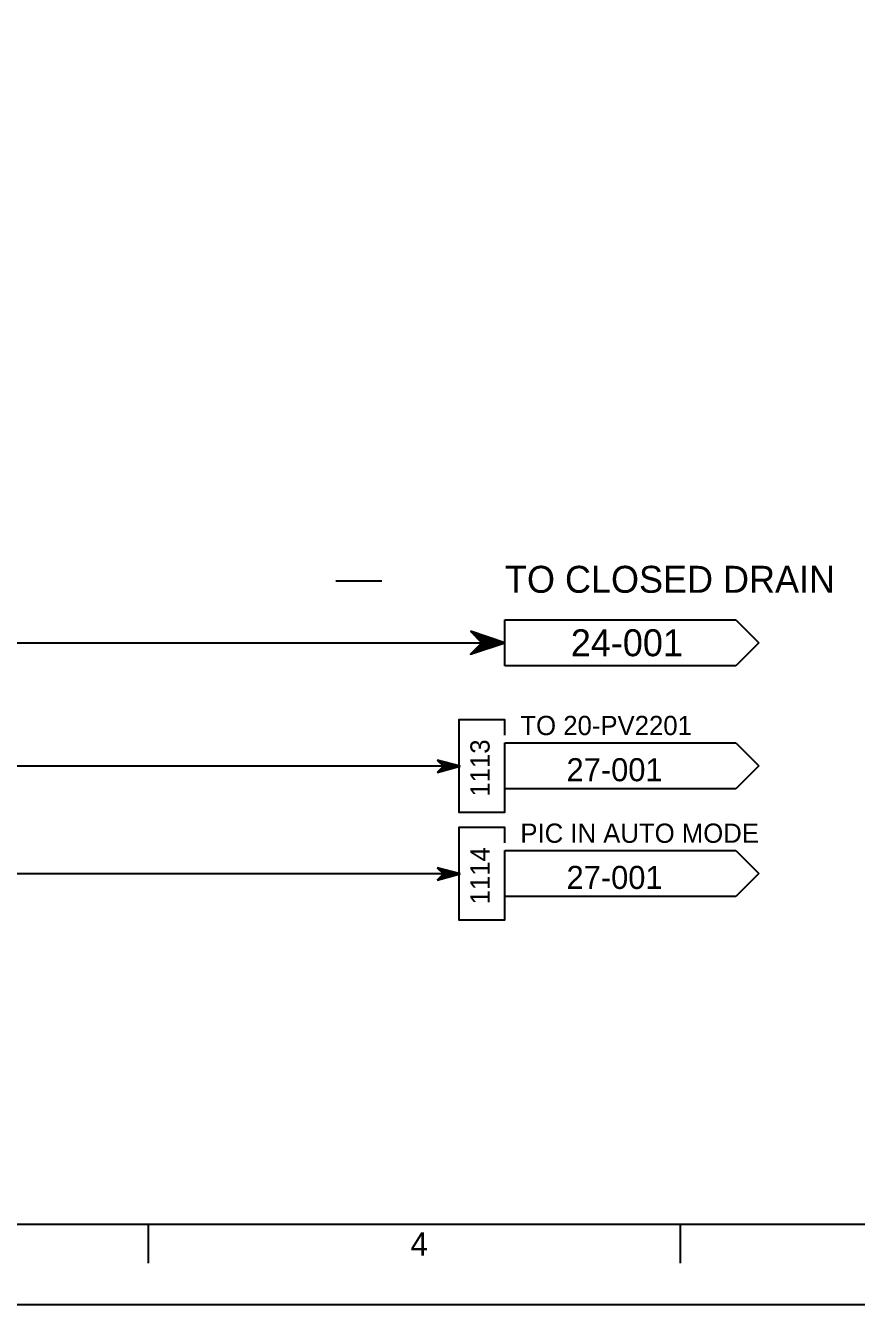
# Model space of a CAD drawing. Extents: x 0 to 841, y 0 to 594.
# Drawn here: x 537.7 to 645.7, y 0 to 166.2 of the extents above; entities that cross this region are included whole.
import ezdxf

# ---------------------------------------------------------------- set-up
doc = ezdxf.new("R2010")
doc.units = 0
for name, color, linetype in [('01-LIN-025-A', 7, 'Continuous'), ('08-LIN-050-A', 7, 'Continuous'), ('09-LIN-050-B', 7, 'Continuous'), ('43-', 7, 'Continuous'), ('46-', 7, 'Continuous')]:
    doc.layers.add(name, color=color, linetype=linetype)

msp = doc.modelspace()

# ---------------------------------------------------------------- linework, layer by layer
at = {"layer": '01-LIN-025-A'}
for p, q in [((281.18, 56), (594, 56)), ((648.95, 10.38), (10.33, 10.38)), ((648.95, 10.38), (10.33, 10.38)), ((553.61, 10.38), (553.61, 5.35)), ((553.61, 10.38), (553.61, 5.35)), ((622.78, 10.37), (622.78, 5.35)), ((622.78, 10.37), (622.78, 5.35))]:
    msp.add_line(p, q, dxfattribs=at)
for points in [[(595.5, 87.5), (597, 86), (595.5, 84.5), (600, 86), (595.5, 87.5)], [(595.6, 87.4), (595.6, 87.47)], [(595.7, 87.3), (595.7, 87.43)], [(595.8, 87.2), (595.8, 87.4)], [(595.9, 87.1), (595.9, 87.37)], [(596, 87), (596, 87.33)], [(596.1, 86.9), (596.1, 87.3)], [(596.2, 86.8), (596.2, 87.27)], [(596.3, 86.7), (596.3, 87.23)], [(596.4, 86.6), (596.4, 87.2)], [(596.5, 86.5), (596.5, 87.17)], [(596.6, 86.4), (596.6, 87.13)], [(596.7, 86.3), (596.7, 87.1)], [(596.8, 86.2), (596.8, 87.07)], [(596.9, 86.1), (596.9, 87.03)], [(597, 86), (597, 87)], [(597.1, 85.03), (597.1, 86.97)], [(597.2, 85.07), (597.2, 86.93)], [(597.3, 85.1), (597.3, 86.9)], [(597.4, 85.13), (597.4, 86.87)], [(597.5, 85.17), (597.5, 86.83)], [(597.6, 85.2), (597.6, 86.8)], [(597.7, 85.23), (597.7, 86.77)], [(597.8, 85.27), (597.8, 86.73)], [(597.9, 85.3), (597.9, 86.7)], [(598, 85.33), (598, 86.67)], [(598.1, 85.37), (598.1, 86.63)], [(598.2, 85.4), (598.2, 86.6)], [(598.3, 85.43), (598.3, 86.57)], [(598.4, 85.47), (598.4, 86.53)], [(598.5, 85.5), (598.5, 86.5)], [(598.6, 85.53), (598.6, 86.47)], [(594, 86), (600, 86)], [(595.8, 84.6), (595.8, 84.8)], [(595.9, 84.63), (595.9, 84.9)], [(596, 84.67), (596, 85)], [(596.1, 84.7), (596.1, 85.1)], [(596.2, 84.73), (596.2, 85.2)], [(596.3, 84.77), (596.3, 85.3)], [(596.4, 84.8), (596.4, 85.4)], [(596.5, 84.83), (596.5, 85.5)], [(596.6, 84.87), (596.6, 85.6)], [(596.7, 84.9), (596.7, 85.7)], [(596.8, 84.93), (596.8, 85.8)], [(596.9, 84.97), (596.9, 85.9)], [(597, 85), (597, 86)], [(598.7, 85.57), (598.7, 86.43)], [(598.8, 85.6), (598.8, 86.4)], [(598.9, 85.63), (598.9, 86.37)], [(599, 85.67), (599, 86.33)], [(599.1, 85.7), (599.1, 86.3)], [(599.2, 85.73), (599.2, 86.27)], [(599.3, 85.77), (599.3, 86.23)], [(599.4, 85.8), (599.4, 86.2)], [(599.5, 85.83), (599.5, 86.17)], [(599.6, 85.87), (599.6, 86.13)], [(599.7, 85.9), (599.7, 86.1)], [(599.8, 85.93), (599.8, 86.07)], [(599.9, 85.97), (599.9, 86.03)], [(595.6, 84.53), (595.6, 84.6)], [(595.7, 84.57), (595.7, 84.7)], [(600, 74), (600, 76), (596, 76), (594, 76), (594, 64), (600, 64), (600, 68)], [(254.05, 70), (594, 70)], [(600, 60), (600, 62), (596, 62), (594, 62), (594, 50), (600, 50), (600, 54)]]:
    msp.add_lwpolyline(points, dxfattribs=at)
at = {"layer": '08-LIN-050-A'}
msp.add_lwpolyline([(331.18, 108), (331.18, 86), (600, 86)], dxfattribs=at)
at = {"layer": '09-LIN-050-B'}
msp.add_lwpolyline([(0, 0), (841, 0), (841, 594), (0, 594)], close=True, dxfattribs=at)
msp.add_lwpolyline([(0, 0), (841, 0), (841, 594), (0, 594)], close=True, dxfattribs=at)
at = {"layer": '43-'}
for p, q in [((600, 89), (630, 89)), ((600, 83), (600, 89)), ((630, 89), (633, 86)), ((633, 86), (630, 83)), ((630, 83), (600, 83)), ((600, 73), (630, 73)), ((600, 67), (600, 73)), ((630, 73), (633, 70)), ((633, 70), (630, 67)), ((630, 67), (600, 67)), ((600, 59), (630, 59)), ((600, 53), (600, 59)), ((630, 59), (633, 56)), ((633, 56), (630, 53)), ((630, 53), (600, 53))]:
    msp.add_line(p, q, dxfattribs=at)
at = {"layer": '46-'}
for p, q in [((584, 94), (578, 94)), ((594.19, 69.95), (591.19, 70.75)), ((591.19, 70.75), (591.99, 69.95)), ((591.99, 69.95), (591.19, 69.15)), ((591.19, 69.15), (594.19, 69.95)), ((593.79, 69.95), (591.59, 70.55)), ((591.59, 70.55), (592.19, 69.95)), ((592.19, 69.95), (591.59, 69.35)), ((591.59, 69.35), (593.79, 69.95)), ((593.39, 69.95), (591.99, 70.35)), ((591.99, 70.35), (592.39, 69.95)), ((592.39, 69.95), (591.99, 69.55)), ((591.99, 69.55), (593.39, 69.95)), ((592.99, 69.95), (592.39, 70.15)), ((592.39, 70.15), (592.59, 69.95)), ((592.59, 69.95), (592.39, 69.75)), ((592.39, 69.75), (592.99, 69.95)), ((594.19, 55.95), (591.19, 56.75)), ((591.19, 56.75), (591.99, 55.95)), ((593.79, 55.95), (591.59, 56.55)), ((591.59, 56.55), (592.19, 55.95)), ((591.99, 55.95), (591.19, 55.15)), ((591.19, 55.15), (594.19, 55.95)), ((592.19, 55.95), (591.59, 55.35)), ((591.59, 55.35), (593.79, 55.95)), ((593.39, 55.95), (591.99, 56.35)), ((591.99, 56.35), (592.39, 55.95)), ((592.39, 55.95), (591.99, 55.55)), ((591.99, 55.55), (593.39, 55.95)), ((592.99, 55.95), (592.39, 56.15)), ((592.39, 56.15), (592.59, 55.95)), ((592.59, 55.95), (592.39, 55.75)), ((592.39, 55.75), (592.99, 55.95))]:
    msp.add_line(p, q, dxfattribs=at)

# ---------------------------------------------------------------- texts
at = {"layer": '01-LIN-025-A'}
for s, height, p in [('TO 20-PV2201', 2.5, (602, 74)), ('27-001', 3, (608, 68)), ('PIC IN AUTO MODE', 2.5, (602, 60)), ('27-001', 3, (608, 54)), ('4', 3.02, (587.72, 6.35)), ('4', 3.02, (587.72, 6.35))]:
    msp.add_text(s, height=height, dxfattribs=at).set_placement(p)
for s, p in [('1113', (598, 66)), ('1114', (598, 52))]:
    msp.add_text(s, height=2.5, rotation=90, dxfattribs=at).set_placement(p)
at = {"layer": '43-'}
for s, p in [('TO CLOSED DRAIN', (600, 92.5)), ('24-001', (608.56, 84.25))]:
    msp.add_text(s, height=3.5, dxfattribs=at).set_placement(p)

doc.saveas('drawing.dxf')
